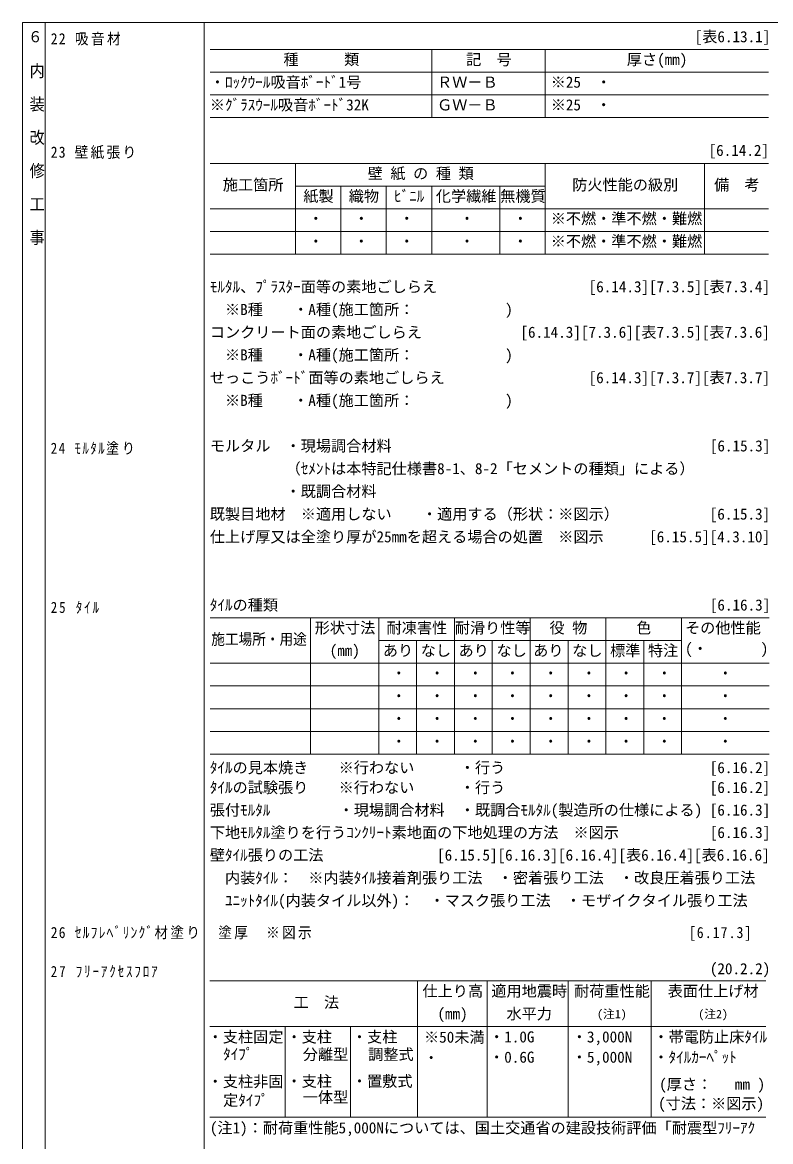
# Model space of a CAD drawing. Units: millimetres on the paper. Extents: x -398 to 394, y -285 to 285.
# Drawn here: x -398.4 to -200.9, y -10.4 to 285 of the extents above; entities that cross this region are included whole.
import ezdxf
from ezdxf.enums import TextEntityAlignment as Align

# ---------------------------------------------------------------- set-up
doc = ezdxf.new("R2010")
doc.units = ezdxf.units.MM
for name, color, linetype, lineweight in [('0-0', 4, 'Continuous', 9), ('0-1_文字', 7, 'Continuous', 9), ('E-0', 5, 'Continuous', 9)]:
    doc.layers.add(name, color=color, linetype=linetype, lineweight=lineweight)
doc.styles.add('@ＭＳ ゴシック', font='')
doc.styles.add('ＭＳ ゴシック', font='')
doc.styles.add('ＭＳ 明朝', font='')
doc.styles.get('@ＭＳ ゴシック').set_extended_font_data('@MS Gothic')
doc.styles.get('ＭＳ ゴシック').set_extended_font_data('MS Gothic')
doc.styles.get('ＭＳ 明朝').set_extended_font_data('MS Mincho')

msp = doc.modelspace()

# ---------------------------------------------------------------- linework, layer by layer
at = {"layer": '0-0'}
for p, q in [((-392.439, -262.589), (-392.439, 285.028)), ((-350.439, -262.589), (-350.439, 285.028)), ((-348.86, 277.891), (-201.415, 277.891)), ((-290.36, 277.891), (-290.36, 259.891)), ((-260.36, 277.891), (-260.36, 259.891)), ((-348.86, 271.891), (-201.415, 271.891)), ((-348.86, 265.891), (-201.415, 265.891)), ((-348.86, 259.891), (-201.415, 259.891)), ((-348.86, 247.821), (-201.415, 247.821)), ((-326.36, 247.821), (-326.36, 223.821)), ((-260.36, 247.821), (-260.36, 223.821)), ((-218.36, 247.821), (-218.36, 223.821)), ((-326.36, 241.821), (-260.36, 241.821)), ((-314.36, 241.821), (-314.36, 223.821)), ((-302.36, 241.821), (-302.36, 223.821)), ((-290.36, 241.821), (-290.36, 223.821)), ((-272.36, 241.821), (-272.36, 223.821)), ((-348.86, 235.821), (-201.415, 235.821)), ((-348.86, 229.821), (-201.415, 229.821)), ((-348.86, 223.821), (-201.415, 223.821)), ((-348.86, 127.888), (-201.296, 127.888)), ((-322.36, 91.888), (-322.36, 127.888)), ((-304.36, 91.888), (-304.36, 127.888)), ((-284.36, 91.888), (-284.36, 127.888)), ((-264.36, 91.888), (-264.36, 127.888)), ((-244.36, 91.888), (-244.36, 127.888)), ((-224.36, 91.888), (-224.36, 127.888)), ((-304.36, 121.888), (-224.36, 121.888)), ((-294.36, 91.888), (-294.36, 121.888)), ((-274.36, 91.888), (-274.36, 121.888)), ((-254.36, 91.888), (-254.36, 121.888)), ((-234.36, 91.888), (-234.36, 121.888)), ((-348.86, 115.888), (-201.296, 115.888)), ((-348.86, 109.888), (-201.296, 109.888)), ((-348.86, 103.888), (-201.296, 103.888)), ((-348.86, 97.888), (-201.296, 97.888)), ((-348.86, 91.888), (-201.296, 91.888)), ((-348.939, 32.025), (-202.09, 32.025)), ((-294.065, 32.025), (-294.065, -3.975)), ((-275.698, 32.025), (-275.698, -3.975)), ((-254.347, 32.025), (-254.347, -3.975)), ((-232.369, 32.025), (-232.369, -3.975)), ((-348.939, 20.025), (-202.09, 20.025)), ((-329.074, 20.025), (-329.074, -3.975)), ((-311.805, 20.025), (-311.805, -3.975)), ((-348.939, -3.975), (-202.09, -3.975))]:
    msp.add_line(p, q, dxfattribs=at)
at = {"layer": 'E-0', "color": 7}
for p, q in [((-398.439, 285.028), (393.56, 285.028)), ((-398.439, -284.888), (-398.439, 285.028))]:
    msp.add_line(p, q, dxfattribs=at)

# ---------------------------------------------------------------- texts
at = {"layer": '0-1_文字'}
for s, height, style, width, p in [('６', 2.933, 'ＭＳ ゴシック', 0.95, (-396.939, 278.911)), ('・', 2.933, 'ＭＳ ゴシック', 0.95, (-282.939, 230.911)), ('・', 2.933, 'ＭＳ ゴシック', 0.95, (-282.939, 224.911)), ('色', 2.933, 'ＭＳ ゴシック', 0.95, (-236.26, 122.888)), ('施工場所・用途', 2.933, 'ＭＳ ゴシック', 0.9, (-348.56, 119.888)), ('・', 2.933, 'ＭＳ ゴシック', 0.95, (-300.939, 110.911)), ('・', 2.933, 'ＭＳ ゴシック', 0.95, (-290.839, 110.911)), ('・', 2.933, 'ＭＳ ゴシック', 0.95, (-280.739, 110.911)), ('・', 2.933, 'ＭＳ ゴシック', 0.95, (-270.939, 110.911)), ('・', 2.933, 'ＭＳ ゴシック', 0.95, (-260.839, 110.911)), ('・', 2.933, 'ＭＳ ゴシック', 0.95, (-250.739, 110.911)), ('・', 2.933, 'ＭＳ ゴシック', 0.95, (-240.939, 110.911)), ('・', 2.933, 'ＭＳ ゴシック', 0.95, (-230.839, 110.911)), ('・', 2.933, 'ＭＳ ゴシック', 0.95, (-214.727, 110.911)), ('・', 2.933, 'ＭＳ ゴシック', 0.95, (-300.939, 104.911)), ('・', 2.933, 'ＭＳ ゴシック', 0.95, (-290.839, 104.911)), ('・', 2.933, 'ＭＳ ゴシック', 0.95, (-280.739, 104.911)), ('・', 2.933, 'ＭＳ ゴシック', 0.95, (-270.939, 104.911)), ('・', 2.933, 'ＭＳ ゴシック', 0.95, (-260.839, 104.911)), ('・', 2.933, 'ＭＳ ゴシック', 0.95, (-250.739, 104.911)), ('・', 2.933, 'ＭＳ ゴシック', 0.95, (-240.939, 104.911)), ('・', 2.933, 'ＭＳ ゴシック', 0.95, (-230.839, 104.911)), ('・', 2.933, 'ＭＳ ゴシック', 0.95, (-214.727, 104.911)), ('・', 2.933, 'ＭＳ ゴシック', 0.95, (-300.939, 98.911)), ('・', 2.933, 'ＭＳ ゴシック', 0.95, (-290.839, 98.911)), ('・', 2.933, 'ＭＳ ゴシック', 0.95, (-280.739, 98.911)), ('・', 2.933, 'ＭＳ ゴシック', 0.95, (-270.939, 98.911)), ('・', 2.933, 'ＭＳ ゴシック', 0.95, (-260.839, 98.911)), ('・', 2.933, 'ＭＳ ゴシック', 0.95, (-250.739, 98.911)), ('・', 2.933, 'ＭＳ ゴシック', 0.95, (-240.939, 98.911)), ('・', 2.933, 'ＭＳ ゴシック', 0.95, (-230.839, 98.911)), ('・', 2.933, 'ＭＳ ゴシック', 0.95, (-214.727, 98.911)), ('・', 2.933, 'ＭＳ ゴシック', 0.95, (-300.939, 92.911)), ('・', 2.933, 'ＭＳ ゴシック', 0.95, (-290.839, 92.911)), ('・', 2.933, 'ＭＳ ゴシック', 0.95, (-280.739, 92.911)), ('・', 2.933, 'ＭＳ ゴシック', 0.95, (-270.939, 92.911)), ('・', 2.933, 'ＭＳ ゴシック', 0.95, (-260.839, 92.911)), ('・', 2.933, 'ＭＳ ゴシック', 0.95, (-250.739, 92.911)), ('・', 2.933, 'ＭＳ ゴシック', 0.95, (-240.939, 92.911)), ('・', 2.933, 'ＭＳ ゴシック', 0.95, (-230.839, 92.911)), ('・', 2.933, 'ＭＳ ゴシック', 0.95, (-214.727, 92.911)), ('(注1)', 2.199, 'ＭＳ 明朝', 1.05, (-246.718, 21.525)), ('(注2)', 2.199, 'ＭＳ 明朝', 1.05, (-219.986, 21.525)), ('・', 2.933, 'ＭＳ ゴシック', 0.95, (-292.389, 9.41))]:
    msp.add_text(s, height=height, dxfattribs=dict(at, style=style, width=width)).set_placement(p, align=Align.BOTTOM_LEFT)
at = {"layer": '0-1_文字', "style": 'ＭＳ ゴシック'}
for s, p in [('\u3000\u3000\u3000\u3000\u3000\u3000\u3000\u3000\u3000\u3000\u3000\u3000\u3000\u3000\u3000\u3000\u3000\u3000\u3000\u3000\u3000\u3000\u3000\u3000\u3000\u3000\u3000\u3000\u3000\u3000\u3000\u3000[表6.13.1]', (-348.939, 278.911)), ('種\u3000\u3000\u3000類', (-329.51, 272.891)), ('記\u3000号', (-281.26, 272.891)), ('厚さ(mm)', (-238.838, 272.891)), ('・ﾛｯｸｳｰﾙ吸音ﾎﾞｰﾄﾞ1号', (-348.939, 266.911)), ('ＲＷ－Ｂ', (-288.939, 266.911)), ('※25\u3000・\u3000', (-258.939, 266.911)), ('※ｸﾞﾗｽｳｰﾙ吸音ﾎﾞｰﾄﾞ32K', (-348.939, 260.911)), ('ＧＷ－Ｂ', (-288.939, 260.911)), ('※25\u3000・\u3000', (-258.939, 260.911)), ('                                                                  [6.14.2]', (-348.939, 248.911)), ('壁 紙 の 種 類', (-307.26, 242.821)), ('施工箇所', (-345.51, 239.821)), ('防火性能の級別', (-253.26, 239.821)), ('備\u3000考', (-215.788, 239.821)), ('紙製', (-324.26, 236.821)), ('織物', (-312.26, 236.821)), ('ﾋﾞﾆﾙ', (-300.31, 236.821)), ('化学繊維', (-289.26, 236.821)), ('無機質', (-272.26, 236.821)), (' ・', (-324.939, 230.911)), (' ・', (-312.939, 230.911)), (' ・', (-300.939, 230.911)), (' ・', (-270.939, 230.911)), ('※不燃・準不燃・難燃', (-258.939, 230.911)), (' ・ ', (-324.939, 224.911)), (' ・', (-312.939, 224.911)), (' ・', (-300.939, 224.911)), (' ・', (-270.939, 224.911)), ('※不燃・準不燃・難燃', (-258.939, 224.911)), ('ﾓﾙﾀﾙ、ﾌﾟﾗｽﾀｰ面等の素地ごしらえ\u3000\u3000\u3000\u3000\u3000\u3000\u3000\u3000\u3000\u3000[6.14.3][7.3.5][表7.3.4]', (-348.939, 212.911)), ('\u3000※B種\u3000\u3000・A種(施工箇所：\u3000\u3000\u3000\u3000\u3000\u3000)', (-348.939, 206.911)), ('コンクリート面の素地ごしらえ\u3000\u3000 \u3000\u3000\u3000\u3000[6.14.3][7.3.6][表7.3.5][表7.3.6]', (-348.939, 200.911)), ('\u3000※B種\u3000\u3000・A種(施工箇所：\u3000\u3000\u3000\u3000\u3000\u3000)', (-348.939, 194.911)), ('せっこうﾎﾞｰﾄﾞ面等の素地ごしらえ\u3000\u3000\u3000\u3000\u3000\u3000\u3000\u3000\u3000 [6.14.3][7.3.7][表7.3.7]', (-348.939, 188.911)), ('\u3000※B種\u3000\u3000・A種(施工箇所：\u3000\u3000\u3000\u3000\u3000\u3000)', (-348.939, 182.911)), ('モルタル\u3000・現場調合材料\u3000\u3000\u3000\u3000\u3000\u3000\u3000\u3000\u3000\u3000\u3000\u3000\u3000\u3000\u3000\u3000\u3000\u3000\u3000\u3000\u3000[6.15.3]', (-348.939, 170.911)), ('\u3000\u3000\u3000\u3000\u3000（ｾﾒﾝﾄは本特記仕様書8-1、8-2「セメントの種類」による）', (-348.939, 164.911)), ('\u3000\u3000\u3000\u3000\u3000・既調合材料', (-348.939, 158.911)), ('既製目地材\u3000※適用しない\u3000\u3000・適用する（形状：※図示）\u3000\u3000   \u3000   [6.15.3]', (-348.939, 152.911)), ('仕上げ厚又は全塗り厚が25mmを超える場合の処置\u3000※図示\u3000\u3000\u3000[6.15.5][4.3.10]', (-348.939, 146.911)), ('ﾀｲﾙの種類\u3000\u3000\u3000\u3000\u3000\u3000\u3000\u3000\u3000\u3000\u3000\u3000\u3000\u3000\u3000\u3000\u3000\u3000\u3000\u3000 \u3000\u3000\u3000\u3000\u3000\u3000\u3000\u3000[6.16.3]', (-348.939, 128.911)), ('形状寸法', (-321.26, 122.888)), ('耐凍害性', (-302.26, 122.888)), ('耐滑り性等', (-284.26, 122.888)), ('役 物', (-259.26, 122.888)), ('その他性能', (-223.47, 122.888)), ('標準', (-243.26, 116.888)), ('特注', (-233.26, 116.888)), ('(・\u3000\u3000\u3000 )', (-223.47, 117.387)), ('(㎜)', (-317.31, 116.888)), ('あり', (-303.26, 116.888)), ('なし', (-293.26, 116.888)), ('あり', (-283.26, 116.888)), ('なし', (-273.26, 116.888)), ('あり', (-263.55, 116.888)), ('なし', (-253.26, 116.888)), ('ﾀｲﾙの見本焼き\u3000\u3000※行わない\u3000  \u3000・行う\u3000\u3000\u3000\u3000\u3000\u3000\u3000\u3000\u3000\u3000\u3000\u3000   [6.16.2]', (-348.939, 85.989)), ('ﾀｲﾙの試験張り\u3000\u3000※行わない\u3000  \u3000・行う\u3000\u3000\u3000\u3000\u3000\u3000\u3000\u3000\u3000  \u3000\u3000 \u3000[6.16.2]', (-348.939, 80.747)), ('張付ﾓﾙﾀﾙ\u3000\u3000\u3000\u3000 ・現場調合材料\u3000・既調合ﾓﾙﾀﾙ(製造所の仕様による) [6.16.3]', (-348.939, 74.795)), ('下地ﾓﾙﾀﾙ塗りを行うｺﾝｸﾘｰﾄ素地面の下地処理の方法\u3000※図示\u3000\u3000\u3000\u3000\u3000\u3000[6.16.3]', (-348.939, 68.869)), ('壁ﾀｲﾙ張りの工法\u3000\u3000\u3000\u3000\u3000\u3000 \u3000[6.15.5][6.16.3][6.16.4][表6.16.4][表6.16.6]', (-348.939, 62.911)), ('\u3000内装ﾀｲﾙ：\u3000※内装ﾀｲﾙ接着剤張り工法\u3000・密着張り工法\u3000・改良圧着張り工法', (-348.939, 56.911)), ('\u3000ﾕﾆｯﾄﾀｲﾙ(内装タイル以外)：\u3000・マスク張り工法\u3000・モザイクタイル張り工法', (-348.939, 50.911)), ('\u3000\u3000\u3000\u3000\u3000\u3000\u3000\u3000\u3000\u3000\u3000\u3000\u3000\u3000\u3000\u3000\u3000\u3000\u3000\u3000\u3000\u3000\u3000\u3000\u3000\u3000\u3000\u3000\u3000\u3000\u3000\u3000\u3000(20.2.2)', (-348.939, 32.909)), ('仕上り高', (-292.788, 27.025)), ('適用地震時', (-274.608, 27.025)), ('耐荷重性能', (-252.768, 27.025)), ('表面仕上げ材', (-228.036, 27.025)), ('工\u3000法', (-326.81, 24.025)), ('(mm)', (-288.838, 21.025)), ('水平力', (-270.608, 21.025)), ('・支柱固定', (-349.508, 14.909)), ('・支柱', (-328.694, 14.909)), ('・支柱', (-311.426, 14.909)), ('※50未満', (-292.389, 14.848)), ('・1.0G', (-275.208, 14.909)), ('・3,000N', (-253.368, 14.909)), ('・帯電防止床ﾀｲﾙ', (-231.811, 14.909)), ('ﾀｲﾌﾟ', (-345.426, 10.373)), ('分離型', (-324.399, 10.295)), ('調整式', (-307.13, 10.295)), ('・0.6G', (-275.208, 9.567)), ('・5,000N', (-253.368, 9.567)), ('・ﾀｲﾙｶｰﾍﾟｯﾄ', (-231.811, 9.567)), ('・支柱非固', (-349.508, 3.152)), ('・支柱', (-328.694, 3.23)), ('・置敷式', (-311.426, 3.23)), ('(厚さ：\u3000 mm )', (-230.299, 2.41)), ('一体型', (-324.399, -1.008)), ('定ﾀｲﾌﾟ', (-345.426, -1.793)), ('(寸法：※図示)', (-230.574, -2.665)), ('(注1)：耐荷重性能5,000Nについては、国土交通省の建設技術評価「耐震型ﾌﾘｰｱｸ', (-348.939, -9.091))]:
    msp.add_text(s, height=2.933, dxfattribs=at).set_placement(p, align=Align.BOTTOM_LEFT)
at = {"layer": '0-1_文字', "style": '@ＭＳ ゴシック', "width": 1.1}
msp.add_text('\u3000内\u3000装\u3000改\u3000修\u3000工\u3000事', height=2.933, rotation=270, dxfattribs=at).set_placement((-396.939, 278.911), align=Align.BOTTOM_LEFT)
at = {"layer": '0-1_文字', "char_height": 2.933, "attachment_point": 7, "style": 'ＭＳ ゴシック'}
for s, insert in [('\\T1.18;\\W0.9;22\\~吸音材', (-390.939, 278.911)), ('\\T1.17;\\W0.9;23\\~壁紙張り', (-390.939, 248.911)), ('\\T1.23;\\W0.85;24\\~ﾓﾙﾀﾙ塗り', (-390.939, 170.911)), ('\\T1.3;\\W0.85;25\\~ﾀｲﾙ', (-390.939, 128.911)), ('\\T1.17;\\W0.9;26\\~ｾﾙﾌﾚﾍﾞﾘﾝｸﾞ材塗り\u3000塗厚\u3000※図示\u3000\u3000\u3000\u3000\u3000\u3000\u3000\u3000\u3000\u3000\u3000\u3000\u3000\u3000\u3000\u3000\u3000\u3000\u3000\u3000\u3000\u3000\u3000\\~[6.17.3]', (-390.939, 42.665)), ('\\T1.3;\\W0.85;27\\~ﾌﾘｰｱｸｾｽﾌﾛｱ', (-390.939, 32.909))]:
    msp.add_mtext(s, dxfattribs=dict(at, insert=insert))

doc.saveas('drawing.dxf')
